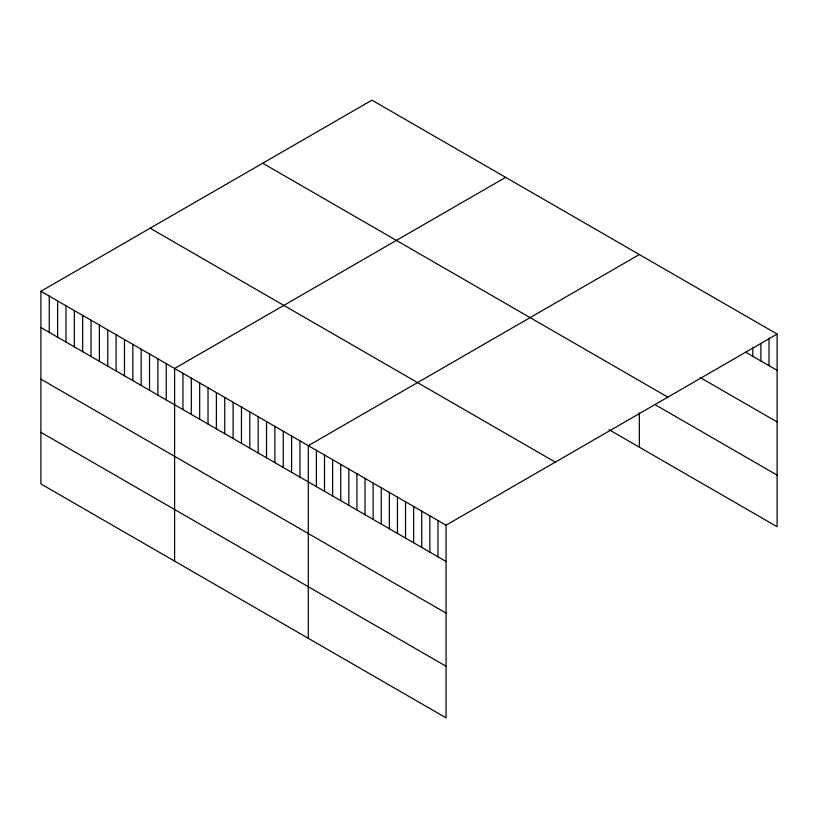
<?xml version="1.0" encoding="UTF-8"?>
<svg xmlns="http://www.w3.org/2000/svg" width="818" height="818" viewBox="0 0 818 818"><rect width="100%" height="100%" fill="white"/><g stroke="black" fill="none" stroke-linecap="round" stroke-linejoin="round"><path stroke-width="1.23" d="M40.9 291.28L446.055 525.197L446.055 717.846L40.9 483.929L40.9 291.28L371.945 100.154L777.1 334.071L777.1 526.72L609.052 429.706M505.647 177.342L174.602 368.468L174.602 561.117M639.349 254.541L308.304 445.667L308.304 638.316M446.055 525.197L777.1 334.071M745.699 352.21L777.1 370.339M700.116 377.507L777.1 421.945M262.701 163.222L667.856 397.139M655.555 404.941L777.1 475.115M150.144 228.212L555.299 462.119M40.9 327.548L446.055 561.465M40.9 379.153L446.055 613.071M40.9 432.323L446.055 666.241M769.002 338.151L769.002 365.666M760.893 343.478L760.893 360.983M752.795 347.558L752.795 356.311M639.349 412.783L639.349 447.19M437.957 520.514L437.957 556.792M429.849 515.841L429.849 552.109M421.751 511.158L421.751 547.436M413.642 506.485L413.642 542.753M405.544 501.802L405.544 538.08M397.446 497.129L397.446 533.397M389.337 492.446L389.337 528.714M381.239 487.763L381.239 524.041M373.131 483.09L373.131 519.358M365.032 478.407L365.032 514.686M356.924 473.734L356.924 510.003M348.826 469.051L348.826 505.33M340.717 464.379L340.717 500.647M332.619 459.696L332.619 495.974M324.511 455.023L324.511 491.291M316.413 450.34L316.413 486.618M299.95 440.841L299.95 477.109M291.597 436.014L291.597 472.283M283.233 431.188L283.233 467.467M274.879 426.362L274.879 462.64M266.525 421.536L266.525 457.814M258.171 416.72L258.171 452.988M249.807 411.894L249.807 448.162M241.453 407.067L241.453 443.336M233.099 402.241L233.099 438.52M224.745 397.415L224.745 433.693M216.381 392.589L216.381 428.867M208.028 387.773L208.028 424.041M199.674 382.947L199.674 419.215M191.32 378.12L191.32 414.389M182.956 373.294L182.956 409.573M166.248 363.642L166.248 399.92M157.894 358.826L157.894 395.094M149.53 354L149.53 390.268M141.177 349.174L141.177 385.442M132.823 344.347L132.823 380.626M124.469 339.521L124.469 375.799M116.105 334.695L116.105 370.973M107.751 329.879L107.751 366.147M99.397 325.053L99.397 361.321M91.043 320.227L91.043 356.495M82.679 315.4L82.679 351.679M74.326 310.574L74.326 346.852M65.972 305.748L65.972 342.026M57.618 300.932L57.618 337.2M49.254 296.106L49.254 332.374"/></g></svg>
